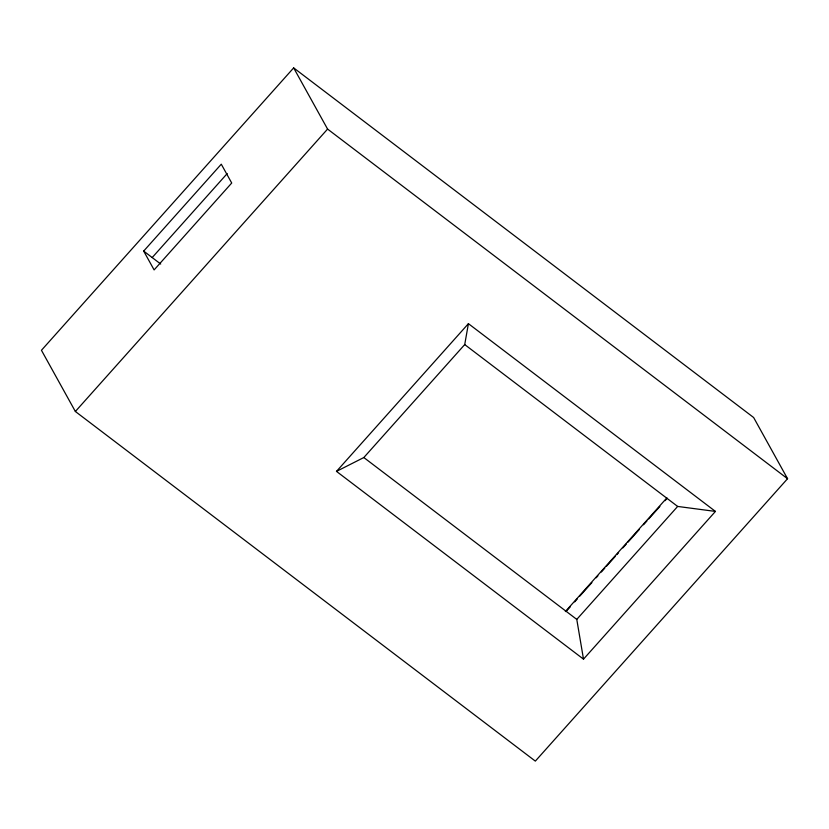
<?xml version="1.0" encoding="UTF-8"?>
<svg xmlns="http://www.w3.org/2000/svg" width="829" height="829" viewBox="0 0 829 829"><rect width="100%" height="100%" fill="white"/><g stroke="black" fill="none" stroke-linecap="round" stroke-linejoin="round"><path stroke-width="1.24" d="M336.491 471.38L363.827 457.535L464.717 344.574L468.416 323.662L715.437 511.42L583.502 659.148L336.491 471.38L468.416 323.662M293.663 67.885L41.45 350.284L75.366 411.485L535.337 761.115L787.55 478.716L753.634 417.515L293.663 67.885L327.579 129.075L787.55 478.716M143.676 251.083L221.281 164.194L231.716 183.022L154.111 269.912L143.676 251.083L160.712 264.036M152.194 257.56L227.208 173.562M75.366 411.485L327.579 129.075M565.357 611.553L666.91 497.846M566.072 611.512L570.373 606.693M574.673 601.875L577.264 598.984M579.844 596.092L591.896 582.6M596.196 577.782L597.916 575.854M601.357 572L604.807 568.145M606.527 566.217L615.128 556.58M616.849 554.653L618.579 552.725M622.88 547.907L626.32 544.052M628.04 542.125L639.232 529.596M643.532 524.778L646.972 520.923M648.703 518.995L659.884 506.467M665.055 500.685L666.775 498.757M583.502 659.148L576.777 619.398L677.656 506.436L715.437 511.42M464.717 344.574L677.656 506.436M363.827 457.535L576.777 619.398"/></g></svg>
